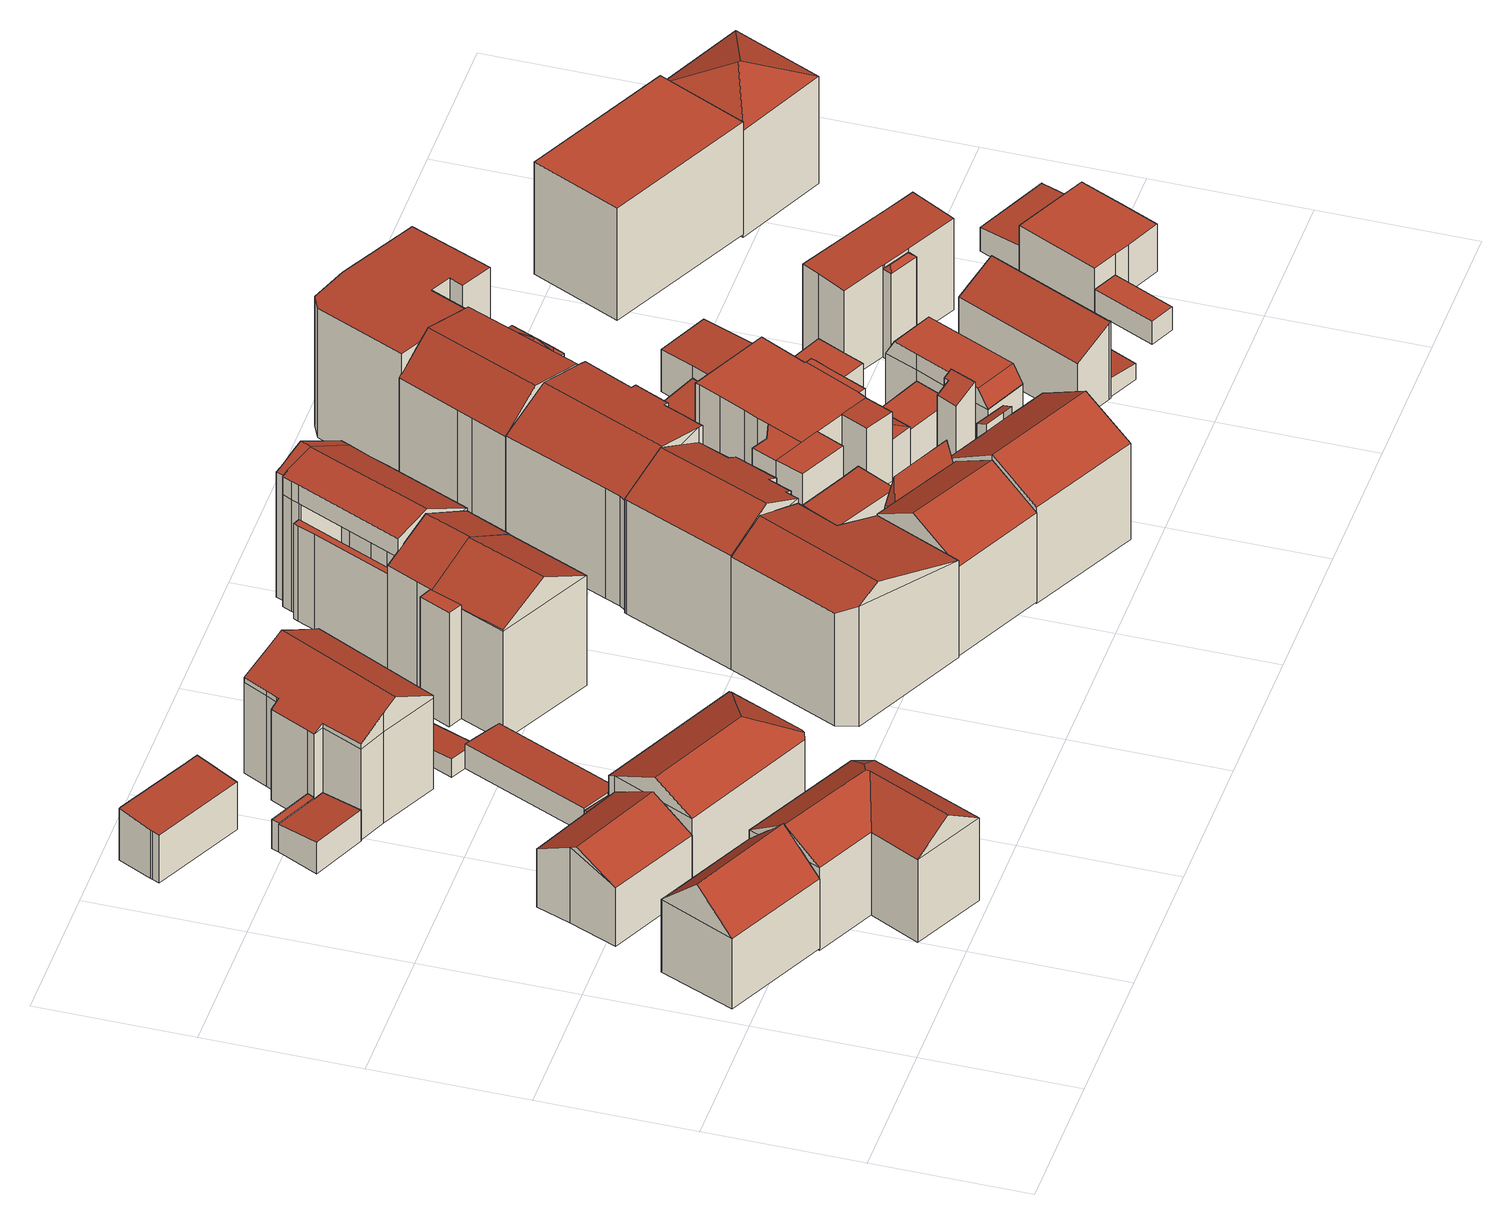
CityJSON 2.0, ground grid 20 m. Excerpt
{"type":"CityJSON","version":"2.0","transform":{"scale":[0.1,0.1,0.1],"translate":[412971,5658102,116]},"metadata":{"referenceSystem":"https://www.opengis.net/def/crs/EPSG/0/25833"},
"CityObjects":{
"building1":{"type":"Building","attributes":{"Dachtyp_tdc":"tdcGableRoof","Gemeindeschluessel":14612000,"Dachneigung":44.32,"QualitaetDacherkennung":66,"Geometrietyp2DReferenz":"3000","measuredHeight":15.59,"function":"31001_9998","roofType":"3100"},"geometry":[{"type":"Solid","lod":"2","boundaries":[[[[0,1,2,3]],[[1,4,5,2]],[[4,6,7,5]],[[6,0,3,7]],[[4,1,8]],[[0,6,9]],[[1,0,9,8]],[[6,4,8,9]],[[3,2,5,7]]]],"semantics":{"surfaces":[{"type":"WallSurface"},{"type":"RoofSurface"},{"type":"GroundSurface"}],"values":[[0,0,0,0,0,0,1,1,2]]}}]},
"building2":{"type":"Building","attributes":{"Dachtyp_tdc":"tdcFreeFormRoof","Gemeindeschluessel":14612000,"Dachneigung":34.17,"QualitaetDacherkennung":74,"Geometrietyp2DReferenz":"3000","measuredHeight":15.73,"function":"31001_9998","roofType":"5000"},"geometry":[{"type":"Solid","lod":"2","boundaries":[[[[10,11,12,13]],[[11,14,15,12]],[[14,16,17,15]],[[16,18,19,17]],[[18,20,21,19]],[[20,22,23,21]],[[22,10,13,23]],[[24,25,26,27,22,20]],[[24,20,18]],[[28,25,24,18,16]],[[28,16,14]],[[26,25,28,14,11]],[[27,26,11,10]],[[27,10,22]],[[13,12,15,17,19,21,23]]]],"semantics":{"surfaces":[{"type":"WallSurface"},{"type":"RoofSurface"},{"type":"GroundSurface"}],"values":[[0,0,0,0,0,0,0,1,1,1,0,1,1,0,2]]}}]},
"building3":{"type":"Building","attributes":{"Dachtyp_tdc":"tdcFreeFormRoof","Gemeindeschluessel":14612000,"Dachneigung":28.59,"QualitaetDacherkennung":50,"Geometrietyp2DReferenz":"3000","measuredHeight":11.81,"function":"31001_9998","roofType":"5000"},"geometry":[{"type":"Solid","lod":"2","boundaries":[[[[29,30,31,32]],[[30,33,34,31]],[[33,35,36,34]],[[35,37,38,36]],[[37,29,32,38]],[[37,39,40,29]],[[39,35,33,30,40]],[[30,29,40]],[[37,35,39]],[[32,31,34,36,38]]]],"semantics":{"surfaces":[{"type":"WallSurface"},{"type":"RoofSurface"},{"type":"GroundSurface"}],"values":[[0,0,0,0,0,1,1,0,0,2]]}}]},
"building4":{"type":"Building","attributes":{"Gemeindeschluessel":14612000,"Geometrietyp2DReferenz":"3000","function":"31001_9998","roofType":"9999"},"children":["building4-1","building4-2"]},
"building4-1":{"type":"BuildingPart","attributes":{"Dachtyp_tdc":"tdcPolyFlatRoof","Dachneigung":4.42,"QualitaetDacherkennung":51,"Geometrietyp2DReferenz":"3000","measuredHeight":4.57,"roofType":"2100"},"parents":["building4"],"geometry":[{"type":"MultiSurface","lod":"2","boundaries":[[[41,42,43,44]],[[45,46,47,48]],[[46,49,50,47]],[[49,41,44,50]],[[49,46,45,42,41]],[[44,43,48,47,50]]],"semantics":{"surfaces":[{"type":"WallSurface"},{"type":"RoofSurface"},{"type":"GroundSurface"}],"values":[0,0,0,0,1,2]}}]},
"building4-2":{"type":"BuildingPart","attributes":{"Dachtyp_tdc":"tdcPolyFlatRoof","Dachneigung":0,"QualitaetDacherkennung":10,"Geometrietyp2DReferenz":"3000","measuredHeight":4.28,"roofType":"1000"},"parents":["building4"],"geometry":[{"type":"MultiSurface","lod":"2","boundaries":[[[51,52,53,43,42]],[[52,54,55,53]],[[54,56,45,48,55]],[[56,54,52,51]],[[43,53,55,48]]],"semantics":{"surfaces":[{"type":"WallSurface"},{"type":"RoofSurface"},{"type":"GroundSurface"}],"values":[0,0,0,1,2]}}]},
"building5":{"type":"Building","attributes":{"Dachtyp_tdc":"tdcPolyFlatRoof","Gemeindeschluessel":14612000,"Dachneigung":5.99,"QualitaetDacherkennung":80,"Geometrietyp2DReferenz":"3000","measuredHeight":7.63,"function":"31001_9998","roofType":"2100"},"geometry":[{"type":"Solid","lod":"2","boundaries":[[[[57,58,59,60]],[[58,61,62,59]],[[61,63,64,62]],[[63,65,66,64]],[[65,67,68,66]],[[67,69,70,68]],[[69,71,72,70]],[[71,73,74,72]],[[73,57,60,74]],[[73,71,69,67,65,63,61,58,57]],[[60,59,62,64,66,68,70,72,74]]]],"semantics":{"surfaces":[{"type":"WallSurface"},{"type":"RoofSurface"},{"type":"GroundSurface"}],"values":[[0,0,0,0,0,0,0,0,0,1,2]]}}]},
"building6":{"type":"Building","attributes":{"Dachtyp_tdc":"tdcPolyFlatRoof","Gemeindeschluessel":14612000,"Dachneigung":6.53,"QualitaetDacherkennung":57,"Geometrietyp2DReferenz":"3000","measuredHeight":3.32,"function":"31001_9998","roofType":"2100"},"geometry":[{"type":"Solid","lod":"2","boundaries":[[[[75,76,77,78]],[[76,79,80,77]],[[79,81,82,80]],[[81,75,78,82]],[[81,79,76,75]],[[78,77,80,82]]]],"semantics":{"surfaces":[{"type":"WallSurface"},{"type":"RoofSurface"},{"type":"GroundSurface"}],"values":[[0,0,0,0,1,2]]}}]},
"building7":{"type":"Building","attributes":{"Dachtyp_tdc":"tdcFreeFormRoof","Gemeindeschluessel":14612000,"Dachneigung":26.44,"QualitaetDacherkennung":74,"Geometrietyp2DReferenz":"3000","measuredHeight":14.07,"function":"31001_9998","roofType":"5000"},"geometry":[{"type":"Solid","lod":"2","boundaries":[[[[83,84,38,85]],[[84,86,36,38]],[[86,87,88,36]],[[87,89,90,88]],[[89,91,92,90]],[[91,83,85,92]],[[93,91,94,95]],[[95,94,89,87,86,96]],[[83,93,95,96,84]],[[86,84,96]],[[83,91,93]],[[91,89,94]],[[85,38,36,88,90,92]]]],"semantics":{"surfaces":[{"type":"WallSurface"},{"type":"RoofSurface"},{"type":"GroundSurface"}],"values":[[0,0,0,0,0,0,1,1,1,0,0,0,2]]}}]},
"building8":{"type":"Building","attributes":{"Dachtyp_tdc":"tdcPolyFlatRoof","Gemeindeschluessel":14612000,"Dachneigung":4.62,"QualitaetDacherkennung":70,"Geometrietyp2DReferenz":"3000","measuredHeight":3.64,"function":"31001_9998","roofType":"2100"},"geometry":[{"type":"Solid","lod":"2","boundaries":[[[[97,98,77,99]],[[98,100,78,77]],[[100,101,102,78]],[[101,103,104,102]],[[103,105,106,104]],[[105,107,108,106]],[[107,97,99,108]],[[107,105,103,101,100,98,97]],[[99,77,78,102,104,106,108]]]],"semantics":{"surfaces":[{"type":"WallSurface"},{"type":"RoofSurface"},{"type":"GroundSurface"}],"values":[[0,0,0,0,0,0,0,1,2]]}}]},
"building9":{"type":"Building","attributes":{"Dachtyp_tdc":"tdcFreeFormRoof","Gemeindeschluessel":14612000,"Dachneigung":26.44,"QualitaetDacherkennung":62,"Geometrietyp2DReferenz":"3000","measuredHeight":17.23,"function":"31001_9998","roofType":"5000"},"geometry":[{"type":"Solid","lod":"2","boundaries":[[[[109,110,111,112]],[[110,113,114,111]],[[113,115,116,114]],[[115,117,118,116]],[[117,119,120,118]],[[119,121,122,120]],[[121,123,124,122]],[[123,125,126,124]],[[125,127,128,126]],[[127,129,130,128]],[[129,131,132,130]],[[131,133,134,132]],[[133,135,136,134]],[[135,137,138,136]],[[137,109,112,138]],[[139,140,141,142,143]],[[144,145,146,147,115,113,110,148,149,150,142,141,151,152]],[[123,144,152,125]],[[125,152,151,127]],[[127,151,141,140,129]],[[133,143,142,150,135]],[[135,150,149,137]],[[137,149,148,109]],[[109,148,110]],[[115,147,117]],[[117,147,146,119]],[[119,146,145,121]],[[121,145,144,123]],[[131,139,143,133]],[[129,140,139,131]],[[112,111,114,116,118,120,122,124,126,128,130,132,134,136,138]]]],"semantics":{"surfaces":[{"type":"WallSurface"},{"type":"RoofSurface"},{"type":"GroundSurface"}],"values":[[0,0,0,0,0,0,0,0,0,0,0,0,0,0,0,1,1,0,0,0,0,0,0,0,0,0,0,0,0,0,2]]}}]},
"building10":{"type":"Building","attributes":{"Dachtyp_tdc":"tdcPolyFlatRoof","Gemeindeschluessel":14612000,"Dachneigung":3.71,"QualitaetDacherkennung":73,"Geometrietyp2DReferenz":"3000","measuredHeight":2.75,"function":"31001_9998","roofType":"2100"},"geometry":[{"type":"Solid","lod":"2","boundaries":[[[[153,154,155,102]],[[154,156,157,155]],[[156,158,159,157]],[[158,160,161,159]],[[160,162,104,161]],[[160,158,156,154,153,162]],[[104,102,155,157,159,161]],[[162,153,102,104]]]],"semantics":{"surfaces":[{"type":"WallSurface"},{"type":"RoofSurface"},{"type":"GroundSurface"}],"values":[[0,0,0,0,0,1,2,0]]}}]},
"building11":{"type":"Building","attributes":{"Gemeindeschluessel":14612000,"Geometrietyp2DReferenz":"3000","function":"31001_9998","roofType":"9999"},"children":["building11-1","building11-2","building11-3"]},
"building11-1":{"type":"BuildingPart","attributes":{"Dachtyp_tdc":"tdcPolyFlatRoof","Dachneigung":0,"QualitaetDacherkennung":48,"Geometrietyp2DReferenz":"3000","measuredHeight":16.85,"roofType":"1000"},"parents":["building11"],"geometry":[{"type":"MultiSurface","lod":"2","boundaries":[[[163,164,165,166]],[[164,167,168,169,170,165]],[[171,163,166,172,173,174]],[[171,167,164,163]],[[166,165,170,172]]],"semantics":{"surfaces":[{"type":"WallSurface"},{"type":"RoofSurface"},{"type":"GroundSurface"}],"values":[0,0,0,1,2]}}]},
"building11-2":{"type":"BuildingPart","attributes":{"Dachtyp_tdc":"tdcGableRoof","Dachneigung":29.53,"QualitaetDacherkennung":76,"Geometrietyp2DReferenz":"3000","measuredHeight":20.3,"roofType":"3100"},"parents":["building11"],"geometry":[{"type":"MultiSurface","lod":"2","boundaries":[[[175,176,177,178,179]],[[180,181,182,183,184]],[[181,185,186,182]],[[185,187,188,186]],[[187,189,190,188]],[[189,191,192,190]],[[191,193,194,192]],[[193,175,179,194]],[[189,187,185,181,180,195,196]],[[196,176,175,193,191,189]],[[179,178,197,183,182,186,188,190,192,194]]],"semantics":{"surfaces":[{"type":"WallSurface"},{"type":"RoofSurface"},{"type":"GroundSurface"}],"values":[0,0,0,0,0,0,0,0,1,1,2]}}]},
"building11-3":{"type":"BuildingPart","attributes":{"Dachtyp_tdc":"tdcGableRoof","Dachneigung":29.63,"QualitaetDacherkennung":83,"Geometrietyp2DReferenz":"3000","measuredHeight":20.29,"roofType":"3100"},"parents":["building11"],"geometry":[{"type":"MultiSurface","lod":"2","boundaries":[[[169,184,183,170]],[[177,198,199,178]],[[198,200,201,199]],[[200,173,172,201]],[[174,202,203,204,180,168]],[[198,177,196,195,204,203]],[[198,203,202,200]],[[169,168,180,184]],[[200,202,174,173]],[[172,170,183,197,178,199,201]]],"semantics":{"surfaces":[{"type":"WallSurface"},{"type":"RoofSurface"},{"type":"GroundSurface"}],"values":[0,0,0,0,1,1,0,0,0,2]}}]},
"building12":{"type":"Building","attributes":{"Dachtyp_tdc":"tdcFreeFormRoof","Gemeindeschluessel":14612000,"Dachneigung":20.98,"QualitaetDacherkennung":26,"Geometrietyp2DReferenz":"3000","measuredHeight":19.54,"function":"31001_9998","roofType":"5000"},"geometry":[{"type":"Solid","lod":"2","boundaries":[[[[205,206,207,208]],[[206,209,210,207]],[[209,211,212,210]],[[211,213,214,212]],[[213,215,216,214]],[[215,217,218,216]],[[217,205,208,218]],[[211,209,206,205,219,220]],[[220,219,217,215,213]],[[205,217,219]],[[213,211,220]],[[208,207,210,212,214,216,218]]]],"semantics":{"surfaces":[{"type":"WallSurface"},{"type":"RoofSurface"},{"type":"GroundSurface"}],"values":[[0,0,0,0,0,0,0,1,1,0,0,2]]}}]},
"building13":{"type":"Building","attributes":{"Gemeindeschluessel":14612000,"Geometrietyp2DReferenz":"3000","function":"31001_9998","roofType":"9999"},"children":["building13-1","building13-2","building13-3"]},
"building13-1":{"type":"BuildingPart","attributes":{"Dachtyp_tdc":"tdcPolyFlatRoof","Dachneigung":0,"QualitaetDacherkennung":33,"Geometrietyp2DReferenz":"3000","measuredHeight":14.08,"roofType":"1000"},"parents":["building13"],"geometry":[{"type":"MultiSurface","lod":"2","boundaries":[[[221,222,223,224]],[[222,225,226,223]],[[227,228,229,230]],[[228,231,232,229]],[[231,221,224,232]],[[231,228,227,225,222,221]],[[224,223,226,230,229,232]]],"semantics":{"surfaces":[{"type":"WallSurface"},{"type":"RoofSurface"},{"type":"GroundSurface"}],"values":[0,0,0,0,0,1,2]}}]},
"building13-2":{"type":"BuildingPart","attributes":{"Dachtyp_tdc":"tdcGableRoof","Dachneigung":30.78,"QualitaetDacherkennung":75,"Geometrietyp2DReferenz":"3000","measuredHeight":20.64,"roofType":"3100"},"parents":["building13"],"geometry":[{"type":"MultiSurface","lod":"2","boundaries":[[[233,234,235,226,225]],[[234,236,237,235]],[[236,238,239,237]],[[240,241,242,243]],[[241,244,245,242]],[[244,246,247,245]],[[246,248,227,230,247]],[[246,244,241,240,249,250,251]],[[252,251,250,253,254,255,256]],[[248,252,256,233]],[[233,256,255,234]],[[234,255,254,236]],[[236,254,253,257,238]],[[246,251,252,248]],[[230,226,235,237,239,258,243,242,245,247]]],"semantics":{"surfaces":[{"type":"WallSurface"},{"type":"RoofSurface"},{"type":"GroundSurface"}],"values":[0,0,0,0,0,0,0,1,1,0,0,0,0,0,2]}}]},
"building13-3":{"type":"BuildingPart","attributes":{"Dachtyp_tdc":"tdcGableRoof","Dachneigung":30.91,"QualitaetDacherkennung":54,"Geometrietyp2DReferenz":"3000","measuredHeight":20.6,"roofType":"3100"},"parents":["building13"],"geometry":[{"type":"MultiSurface","lod":"2","boundaries":[[[257,259,260,239,238]],[[259,261,262,260]],[[261,263,264,262]],[[263,265,266,264]],[[265,267,268,266]],[[267,240,243,268]],[[265,263,261,259,257,249]],[[249,240,267,265]],[[258,239,260,262,264,266,268,243]]],"semantics":{"surfaces":[{"type":"WallSurface"},{"type":"RoofSurface"},{"type":"GroundSurface"}],"values":[0,0,0,0,0,0,1,1,2]}}]},
"building14":{"type":"Building","attributes":{"Dachtyp_tdc":"tdcFreeFormRoof","Gemeindeschluessel":14612000,"Dachneigung":26.7,"QualitaetDacherkennung":56,"Geometrietyp2DReferenz":"3000","measuredHeight":20.45,"function":"31001_9998","roofType":"5000"},"geometry":[{"type":"Solid","lod":"2","boundaries":[[[[269,270,271,272]],[[270,273,274,271]],[[273,275,276,274]],[[275,277,278,276]],[[277,279,280,278]],[[279,281,282,280]],[[281,283,208,282]],[[283,284,218,208]],[[284,285,286,218]],[[285,287,288,286]],[[287,269,272,288]],[[289,287,285,284,290]],[[270,269,289,290,283,281,279,277,275,273]],[[269,287,289]],[[284,283,290]],[[272,271,274,276,278,280,282,208,218,286,288]]]],"semantics":{"surfaces":[{"type":"WallSurface"},{"type":"RoofSurface"},{"type":"GroundSurface"}],"values":[[0,0,0,0,0,0,0,0,0,0,0,1,1,0,0,2]]}}]},
"building15":{"type":"Building","attributes":{"Gemeindeschluessel":14612000,"Geometrietyp2DReferenz":"3000","function":"31001_9998","roofType":"9999"},"children":["building15-1","building15-2"]},
"building15-1":{"type":"BuildingPart","attributes":{"Dachtyp_tdc":"tdcFreeFormRoof","Dachneigung":80.5,"QualitaetDacherkennung":33,"Geometrietyp2DReferenz":"3000","measuredHeight":17.46,"roofType":"5000"},"parents":["building15"],"geometry":[{"type":"MultiSurface","lod":"2","boundaries":[[[291,292,293,294]],[[292,295,296,293]],[[295,297,298,296]],[[297,299,300,298]],[[301,302,303,304]],[[302,305,306,303]],[[305,307,308,306]],[[307,291,294,308]],[[302,301,309]],[[301,299,297,310,309]],[[297,295,292,310]],[[292,291,307,305,302,309,310]],[[294,293,296,298,300,304,303,306,308]]],"semantics":{"surfaces":[{"type":"WallSurface"},{"type":"RoofSurface"},{"type":"GroundSurface"}],"values":[0,0,0,0,0,0,0,0,1,1,1,1,2]}}]},
"building15-2":{"type":"BuildingPart","attributes":{"Dachtyp_tdc":"tdcGableRoof","Dachneigung":31.39,"QualitaetDacherkennung":61,"Geometrietyp2DReferenz":"3000","measuredHeight":17.37,"roofType":"3100"},"parents":["building15"],"geometry":[{"type":"MultiSurface","lod":"2","boundaries":[[[311,312,313,314]],[[312,315,301,304,313]],[[316,317,318,300,299]],[[317,311,314,318]],[[317,319,320,311]],[[321,322,320,319,323]],[[316,323,319,317]],[[315,321,323,316]],[[312,322,321,315]],[[311,320,322,312]],[[314,313,304,300,318]]],"semantics":{"surfaces":[{"type":"WallSurface"},{"type":"RoofSurface"},{"type":"GroundSurface"}],"values":[0,0,0,0,1,1,0,0,0,0,2]}}]},
"building16":{"type":"Building","attributes":{"Dachtyp_tdc":"tdcFreeFormRoof","Gemeindeschluessel":14612000,"Dachneigung":30.41,"QualitaetDacherkennung":55,"Geometrietyp2DReferenz":"3000","measuredHeight":20.02,"function":"31001_9998","roofType":"5000"},"geometry":[{"type":"Solid","lod":"2","boundaries":[[[[324,325,326,327]],[[325,328,329,326]],[[328,330,331,329]],[[330,332,333,331]],[[332,334,335,333]],[[334,336,337,335]],[[336,338,339,337]],[[338,340,341,339]],[[340,342,343,341]],[[342,344,345,343]],[[344,346,347,345]],[[346,348,349,347]],[[348,350,351,349]],[[350,352,353,351]],[[352,324,327,353]],[[340,338,336,334,354,355,324,352,350,348,346,344,342]],[[355,354,332,330,328,325]],[[334,332,354]],[[325,324,355]],[[327,326,329,331,333,335,337,339,341,343,345,347,349,351,353]]]],"semantics":{"surfaces":[{"type":"WallSurface"},{"type":"RoofSurface"},{"type":"GroundSurface"}],"values":[[0,0,0,0,0,0,0,0,0,0,0,0,0,0,0,1,1,0,0,2]]}}]},
"building17":{"type":"Building","attributes":{"Gemeindeschluessel":14612000,"Geometrietyp2DReferenz":"3000","function":"31001_9998","roofType":"9999"},"children":["building17-1","building17-2"]},
"building17-1":{"type":"BuildingPart","attributes":{"Dachtyp_tdc":"tdcGableRoof","Dachneigung":31.23,"QualitaetDacherkennung":71,"Geometrietyp2DReferenz":"3000","measuredHeight":18.33,"roofType":"3100"},"parents":["building17"],"geometry":[{"type":"MultiSurface","lod":"2","boundaries":[[[356,357,358,359]],[[357,360,361,358]],[[360,362,363,361]],[[362,364,365,363]],[[364,366,367,365]],[[366,368,369,367]],[[368,370,371,369]],[[366,364,362,360]],[[360,357,356,370,368,366]],[[359,358,361,363,365,367,369,371]]],"semantics":{"surfaces":[{"type":"WallSurface"},{"type":"RoofSurface"},{"type":"GroundSurface"}],"values":[0,0,0,0,0,0,0,1,1,2]}}]},
"building17-2":{"type":"BuildingPart","attributes":{"Dachtyp_tdc":"tdcPolyFlatRoof","Dachneigung":22.94,"QualitaetDacherkennung":43,"Geometrietyp2DReferenz":"3000","measuredHeight":15.49,"roofType":"2100"},"parents":["building17"],"geometry":[{"type":"MultiSurface","lod":"2","boundaries":[[[372,373,359,374]],[[373,356,359]],[[375,376,377,371,370]],[[376,372,374,377]],[[376,375,373,372]],[[374,359,371,377]]],"semantics":{"surfaces":[{"type":"WallSurface"},{"type":"RoofSurface"},{"type":"GroundSurface"}],"values":[0,0,0,0,1,2]}}]},
"building18":{"type":"Building","attributes":{"Dachtyp_tdc":"tdcPolyFlatRoof","Gemeindeschluessel":14612000,"Dachneigung":3.51,"QualitaetDacherkennung":54,"Geometrietyp2DReferenz":"3000","measuredHeight":5.96,"function":"31001_9998","roofType":"2100"},"geometry":[{"type":"Solid","lod":"2","boundaries":[[[[378,379,380,381]],[[379,382,383,380]],[[382,384,385,383]],[[384,386,387,385]],[[386,388,389,387]],[[388,378,381,389]],[[388,386,384,382,379,378]],[[381,380,383,385,387,389]]]],"semantics":{"surfaces":[{"type":"WallSurface"},{"type":"RoofSurface"},{"type":"GroundSurface"}],"values":[[0,0,0,0,0,0,1,2]]}}]},
"building19":{"type":"Building","attributes":{"Dachtyp_tdc":"tdcPolyFlatRoof","Gemeindeschluessel":14612000,"Dachneigung":3.45,"QualitaetDacherkennung":35,"Geometrietyp2DReferenz":"3000","measuredHeight":4.38,"function":"31001_9998","roofType":"2100"},"geometry":[{"type":"Solid","lod":"2","boundaries":[[[[390,391,392,393]],[[391,394,395,392]],[[394,396,397,395]],[[396,398,399,397]],[[398,390,393,399]],[[398,396,394,391,390]],[[393,392,395,397,399]]]],"semantics":{"surfaces":[{"type":"WallSurface"},{"type":"RoofSurface"},{"type":"GroundSurface"}],"values":[[0,0,0,0,0,1,2]]}}]},
"building20":{"type":"Building","attributes":{"Gemeindeschluessel":14612000,"Geometrietyp2DReferenz":"3000","function":"31001_9998","roofType":"9999"},"children":["building20-1","building20-2","building20-3"]},
"building20-1":{"type":"BuildingPart","attributes":{"Dachtyp_tdc":"tdcGableRoof","Dachneigung":13.38,"QualitaetDacherkennung":17,"Geometrietyp2DReferenz":"3000","measuredHeight":18.79,"roofType":"3100"},"parents":["building20"],"geometry":[{"type":"MultiSurface","lod":"2","boundaries":[[[400,401,402,403,404]],[[405,406,407,408,409,410]],[[411,400,404,412,413]],[[414,415,416,417,418]],[[406,405,417,416]],[[401,418,417,405]],[[400,414,418,401]],[[411,415,414,400]],[[404,403,419,409,408,412]]],"semantics":{"surfaces":[{"type":"WallSurface"},{"type":"RoofSurface"},{"type":"GroundSurface"}],"values":[0,0,0,1,1,0,0,0,2]}}]},
"building20-2":{"type":"BuildingPart","attributes":{"Dachtyp_tdc":"tdcGableRoof","Dachneigung":10.41,"QualitaetDacherkennung":58,"Geometrietyp2DReferenz":"3000","measuredHeight":20.36,"roofType":"3100"},"parents":["building20"],"geometry":[{"type":"MultiSurface","lod":"2","boundaries":[[[407,420,333,408]],[[420,421,422,333]],[[421,423,424,422]],[[423,425,426,424]],[[425,427,428,426]],[[427,429,430,428]],[[429,413,412,430]],[[431,432,433,434,435]],[[433,436,425,423,421,420,434]],[[425,436,427]],[[427,436,433,432,429]],[[407,406,435,434,420]],[[429,432,431,415,411,413]],[[412,408,333,422,424,426,428,430]]],"semantics":{"surfaces":[{"type":"WallSurface"},{"type":"RoofSurface"},{"type":"GroundSurface"}],"values":[0,0,0,0,0,0,0,1,1,0,0,0,0,2]}}]},
"building20-3":{"type":"BuildingPart","attributes":{"Dachtyp_tdc":"tdcFreeFormRoof","Dachneigung":50.88,"QualitaetDacherkennung":27,"Geometrietyp2DReferenz":"3000","measuredHeight":17.72,"roofType":"5000"},"parents":["building20"],"geometry":[{"type":"MultiSurface","lod":"2","boundaries":[[[437,438,439,440]],[[438,441,442,439]],[[441,443,444,442]],[[443,445,446,444]],[[445,447,335,446]],[[447,410,409,335]],[[402,448,449,403]],[[448,437,440,449]],[[445,443,450]],[[451,410,447,445]],[[443,441,438,437,452,450]],[[437,448,452]],[[448,402,451,445,450,452]],[[440,439,442,444,446,335,409,419,403,449]]],"semantics":{"surfaces":[{"type":"WallSurface"},{"type":"RoofSurface"},{"type":"GroundSurface"}],"values":[0,0,0,0,0,0,0,0,1,1,1,1,1,2]}}]},
"building21":{"type":"Building","attributes":{"Dachtyp_tdc":"tdcPolyFlatRoof","Gemeindeschluessel":14612000,"Dachneigung":0,"QualitaetDacherkennung":31,"Geometrietyp2DReferenz":"3000","measuredHeight":4.42,"function":"31001_9998","roofType":"1000"},"geometry":[{"type":"Solid","lod":"2","boundaries":[[[[453,454,339,455]],[[454,456,337,339]],[[456,457,458,337]],[[457,459,460,458]],[[459,461,462,460]],[[461,453,455,462]],[[461,459,457,456,454,453]],[[455,339,337,458,460,462]]]],"semantics":{"surfaces":[{"type":"WallSurface"},{"type":"RoofSurface"},{"type":"GroundSurface"}],"values":[[0,0,0,0,0,0,1,2]]}}]},
"building22":{"type":"Building","attributes":{"Gemeindeschluessel":14612000,"Geometrietyp2DReferenz":"3000","function":"31001_9998","roofType":"9999"},"children":["building22-1","building22-2","building22-3","building22-4","building22-5"]},
"building22-1":{"type":"BuildingPart","attributes":{"Dachtyp_tdc":"tdcPolyFlatRoof","Dachneigung":0,"QualitaetDacherkennung":51,"Geometrietyp2DReferenz":"3000","measuredHeight":10.37,"roofType":"1000"},"parents":["building22"],"geometry":[{"type":"MultiSurface","lod":"2","boundaries":[[[463,464,465,466,467]],[[464,468,469,465]],[[468,470,471,472,469]],[[470,468,464,463]],[[466,465,469,472,473]]],"semantics":{"surfaces":[{"type":"WallSurface"},{"type":"RoofSurface"},{"type":"GroundSurface"}],"values":[0,0,0,1,2]}}]},
"building22-2":{"type":"BuildingPart","attributes":{"Dachtyp_tdc":"tdcPolyFlatRoof","Dachneigung":0,"QualitaetDacherkennung":77,"Geometrietyp2DReferenz":"3000","measuredHeight":10.27,"roofType":"1000"},"parents":["building22"],"geometry":[{"type":"MultiSurface","lod":"2","boundaries":[[[474,475,476,477]],[[475,478,479,476]],[[471,474,477,472]],[[471,480,478,475,474]],[[477,476,479,473,472]]],"semantics":{"surfaces":[{"type":"WallSurface"},{"type":"RoofSurface"},{"type":"GroundSurface"}],"values":[0,0,0,1,2]}}]},
"building22-3":{"type":"BuildingPart","attributes":{"Dachtyp_tdc":"tdcPolyFlatRoof","Dachneigung":0,"QualitaetDacherkennung":45,"Geometrietyp2DReferenz":"3000","measuredHeight":10.25,"roofType":"1000"},"parents":["building22"],"geometry":[{"type":"MultiSurface","lod":"2","boundaries":[[[481,482,483,484]],[[482,485,486,483]],[[485,487,488,486]],[[487,489,490,488]],[[491,481,484,492]],[[491,489,487,485,482,481]],[[484,483,486,488,490,492]]],"semantics":{"surfaces":[{"type":"WallSurface"},{"type":"RoofSurface"},{"type":"GroundSurface"}],"values":[0,0,0,0,0,1,2]}}]},
"building22-4":{"type":"BuildingPart","attributes":{"Dachtyp_tdc":"tdcPolyFlatRoof","Dachneigung":0,"QualitaetDacherkennung":77,"Geometrietyp2DReferenz":"3000","measuredHeight":10.32,"roofType":"1000"},"parents":["building22"],"geometry":[{"type":"MultiSurface","lod":"2","boundaries":[[[493,490,489]],[[493,494,495,496,490]],[[497,467,466,498]],[[499,500,479,478]],[[499,501,502,500]],[[501,503,504,502]],[[503,505,506,504]],[[505,507,508,506]],[[507,509,510,508]],[[509,511,512,510]],[[511,513,514,512]],[[513,515,491,492,514]],[[515,513,511,509,507,505,503,501,499,478,480,467,497,516,494,493]],[[490,496,498,466,473,479,500,502,504,506,508,510,512,514,492]]],"semantics":{"surfaces":[{"type":"WallSurface"},{"type":"RoofSurface"},{"type":"GroundSurface"}],"values":[0,0,0,0,0,0,0,0,0,0,0,0,1,2]}}]},
"building22-5":{"type":"BuildingPart","attributes":{"Dachtyp_tdc":"tdcPolyFlatRoof","Dachneigung":3.74,"QualitaetDacherkennung":56,"Geometrietyp2DReferenz":"3000","measuredHeight":10.47,"roofType":"2100"},"parents":["building22"],"geometry":[{"type":"MultiSurface","lod":"2","boundaries":[[[495,517,518,496]],[[517,519,520,518]],[[519,521,497,498,520]],[[521,519,517,495,516]],[[496,518,520,498]]],"semantics":{"surfaces":[{"type":"WallSurface"},{"type":"RoofSurface"},{"type":"GroundSurface"}],"values":[0,0,0,1,2]}}]},
"building23":{"type":"Building","attributes":{"Dachtyp_tdc":"tdcFreeFormRoof","Gemeindeschluessel":14612000,"Dachneigung":17.47,"QualitaetDacherkennung":21,"Geometrietyp2DReferenz":"3000","measuredHeight":6.34,"function":"31001_9998","roofType":"5000"},"geometry":[{"type":"Solid","lod":"2","boundaries":[[[[522,523,524,525]],[[523,526,527,524]],[[526,528,529,527]],[[528,530,531,529]],[[530,522,525,531]],[[532,533,530,528]],[[526,532,528]],[[532,526,523]],[[533,532,523,522]],[[533,522,530]],[[525,524,527,529,531]]]],"semantics":{"surfaces":[{"type":"WallSurface"},{"type":"RoofSurface"},{"type":"GroundSurface"}],"values":[[0,0,0,0,0,1,1,1,1,1,2]]}}]},
"building24":{"type":"Building","attributes":{"Dachtyp_tdc":"tdcPolyFlatRoof","Gemeindeschluessel":14612000,"Dachneigung":25.58,"QualitaetDacherkennung":23,"Geometrietyp2DReferenz":"3000","measuredHeight":10.28,"function":"31001_9998","roofType":"2100"},"geometry":[{"type":"Solid","lod":"2","boundaries":[[[[534,535,536,537]],[[535,538,539,536]],[[538,540,541,539]],[[540,542,543,541]],[[542,544,545,543]],[[544,534,537,545]],[[544,542,540,538,535,534]],[[537,536,539,541,543,545]]]],"semantics":{"surfaces":[{"type":"WallSurface"},{"type":"RoofSurface"},{"type":"GroundSurface"}],"values":[[0,0,0,0,0,0,1,2]]}}]},
"building25":{"type":"Building","attributes":{"Gemeindeschluessel":14612000,"Geometrietyp2DReferenz":"3000","function":"31001_9998","roofType":"9999"},"children":["building25-1","building25-2"]},
"building25-1":{"type":"BuildingPart","attributes":{"Dachtyp_tdc":"tdcPolyFlatRoof","Dachneigung":4.5,"QualitaetDacherkennung":53,"Geometrietyp2DReferenz":"3000","measuredHeight":4.74,"roofType":"2100"},"parents":["building25"],"geometry":[{"type":"MultiSurface","lod":"2","boundaries":[[[546,547,548,549,550]],[[551,552,553,554]],[[552,546,550,553]],[[552,551,555,547,546]],[[550,549,554,553]]],"semantics":{"surfaces":[{"type":"WallSurface"},{"type":"RoofSurface"},{"type":"GroundSurface"}],"values":[0,0,0,1,2]}}]},
"building25-2":{"type":"BuildingPart","attributes":{"Dachtyp_tdc":"tdcPolyFlatRoof","Dachneigung":3.46,"QualitaetDacherkennung":77,"Geometrietyp2DReferenz":"3000","measuredHeight":4.49,"roofType":"2100"},"parents":["building25"],"geometry":[{"type":"MultiSurface","lod":"2","boundaries":[[[548,556,557,549]],[[556,558,559,557]],[[558,560,462,559]],[[560,459,460,462]],[[459,561,562,460]],[[561,563,551,554,562]],[[563,561,459,560,558,556,548,555]],[[549,557,559,462,460,562,554]]],"semantics":{"surfaces":[{"type":"WallSurface"},{"type":"RoofSurface"},{"type":"GroundSurface"}],"values":[0,0,0,0,0,0,1,2]}}]},
"building26":{"type":"Building","attributes":{"Dachtyp_tdc":"tdcPolyFlatRoof","Gemeindeschluessel":14612000,"Dachneigung":0,"QualitaetDacherkennung":63,"Geometrietyp2DReferenz":"3000","measuredHeight":5.43,"function":"31001_9998","roofType":"1000"},"geometry":[{"type":"Solid","lod":"2","boundaries":[[[[564,565,566,567]],[[565,568,569,566]],[[568,570,571,569]],[[570,572,573,571]],[[572,564,567,573]],[[572,570,568,565,564]],[[567,566,569,571,573]]]],"semantics":{"surfaces":[{"type":"WallSurface"},{"type":"RoofSurface"},{"type":"GroundSurface"}],"values":[[0,0,0,0,0,1,2]]}}]},
"building27":{"type":"Building","attributes":{"Dachtyp_tdc":"tdcFreeFormRoof","Gemeindeschluessel":14612000,"Dachneigung":0.063,"QualitaetDacherkennung":58,"Geometrietyp2DReferenz":"3000","measuredHeight":9.93,"function":"31001_9998","roofType":"5000"},"geometry":[{"type":"Solid","lod":"2","boundaries":[[[[574,575,576,577]],[[575,578,579,576]],[[578,580,581,579]],[[580,582,583,581]],[[582,584,585,583]],[[584,586,587,585]],[[586,574,577,587]],[[588,589,590,591]],[[580,578,592,593]],[[593,592,594,595,596,589,588]],[[584,590,589,596,586]],[[586,596,595,574]],[[574,595,594,575]],[[575,594,592,578]],[[582,591,590,584]],[[580,593,588,591,582]],[[577,576,579,581,583,585,587]]]],"semantics":{"surfaces":[{"type":"WallSurface"},{"type":"RoofSurface"},{"type":"GroundSurface"}],"values":[[0,0,0,0,0,0,0,1,1,1,0,0,0,0,0,0,2]]}}]},
"building28":{"type":"Building","attributes":{"Dachtyp_tdc":"tdcPolyFlatRoof","Gemeindeschluessel":14612000,"Dachneigung":3.81,"QualitaetDacherkennung":51,"Geometrietyp2DReferenz":"3000","measuredHeight":19.17,"function":"31001_9998","roofType":"2100"},"geometry":[{"type":"Solid","lod":"2","boundaries":[[[[597,598,599,600]],[[598,601,602,599]],[[601,603,604,602]],[[603,605,606,604]],[[605,607,608,606]],[[607,609,610,608]],[[609,611,612,610]],[[611,613,614,612]],[[613,615,616,614]],[[615,597,600,616]],[[615,613,611,609,607,605,603,601,598,597]],[[600,599,602,604,606,608,610,612,614,616]]]],"semantics":{"surfaces":[{"type":"WallSurface"},{"type":"RoofSurface"},{"type":"GroundSurface"}],"values":[[0,0,0,0,0,0,0,0,0,0,1,2]]}}]},
"building29":{"type":"Building","attributes":{"Dachtyp_tdc":"tdcPolyFlatRoof","Gemeindeschluessel":14612000,"Dachneigung":0,"QualitaetDacherkennung":62,"Geometrietyp2DReferenz":"3000","measuredHeight":3.72,"function":"31001_9998","roofType":"1000"},"geometry":[{"type":"Solid","lod":"2","boundaries":[[[[617,618,619,620]],[[618,621,622,619]],[[621,623,624,622]],[[623,625,626,624]],[[625,627,628,626]],[[627,617,620,628]],[[627,625,623,621,618,617]],[[620,619,622,624,626,628]]]],"semantics":{"surfaces":[{"type":"WallSurface"},{"type":"RoofSurface"},{"type":"GroundSurface"}],"values":[[0,0,0,0,0,0,1,2]]}}]},
"building30":{"type":"Building","attributes":{"Dachtyp_tdc":"tdcPolyFlatRoof","Gemeindeschluessel":14612000,"Dachneigung":2.71,"QualitaetDacherkennung":64,"Geometrietyp2DReferenz":"3000","measuredHeight":6.72,"function":"31001_9998","roofType":"2100"},"geometry":[{"type":"Solid","lod":"2","boundaries":[[[[629,630,619,622]],[[630,631,632,619]],[[631,633,634,632]],[[633,635,636,634]],[[635,637,638,636]],[[637,629,622,638]],[[637,635,633,631,630,629]],[[622,619,632,634,636,638]]]],"semantics":{"surfaces":[{"type":"WallSurface"},{"type":"RoofSurface"},{"type":"GroundSurface"}],"values":[[0,0,0,0,0,0,1,2]]}}]},
"building31":{"type":"Building","attributes":{"Gemeindeschluessel":14612000,"Dachtyp_tdc":"tdcPolyFlatRoof","Dachneigung":0,"QualitaetDacherkennung":54,"Geometrietyp2DReferenz":"3000","measuredHeight":3.92,"function":"31001_9998","roofType":"1000"},"geometry":[{"type":"Solid","lod":"2","boundaries":[[[[639,640,641,642]],[[640,643,644,641]],[[643,645,646,644]],[[645,647,648,646]],[[647,639,642,648]],[[647,645,643,640,639]],[[642,641,644,646,648]]]],"semantics":{"surfaces":[{"type":"WallSurface"},{"type":"RoofSurface"},{"type":"GroundSurface"}],"values":[[0,0,0,0,0,1,2]]}}]},
"building32":{"type":"Building","attributes":{"Dachtyp_tdc":"tdcPolyFlatRoof","Gemeindeschluessel":14612000,"Dachneigung":25.85,"QualitaetDacherkennung":70,"Geometrietyp2DReferenz":"3000","measuredHeight":11.39,"function":"31001_9998","roofType":"2100"},"geometry":[{"type":"Solid","lod":"2","boundaries":[[[[649,650,651,652]],[[650,653,654,651]],[[653,655,656,654]],[[655,657,658,656]],[[657,659,660,658]],[[659,649,652,660]],[[659,657,655,653,650,649]],[[652,651,654,656,658,660]]]],"semantics":{"surfaces":[{"type":"WallSurface"},{"type":"RoofSurface"},{"type":"GroundSurface"}],"values":[[0,0,0,0,0,0,1,2]]}}]},
"building33":{"type":"Building","attributes":{"Gemeindeschluessel":14612000,"Geometrietyp2DReferenz":"3000","function":"31001_2463","roofType":"9999"},"children":["building33-1","building33-2"]},
"building33-1":{"type":"BuildingPart","attributes":{"Dachtyp_tdc":"tdcFreeFormRoof","Dachneigung":55.5,"QualitaetDacherkennung":16,"Geometrietyp2DReferenz":"3000","measuredHeight":4.46,"roofType":"5000"},"parents":["building33"],"geometry":[{"type":"MultiSurface","lod":"2","boundaries":[[[661,662,663,664]],[[662,665,666,663]],[[665,667,668,666]],[[669,667,665]],[[670,669,665,662]],[[670,662,661]],[[669,670,661,671,667]],[[664,663,666,668]]],"semantics":{"surfaces":[{"type":"WallSurface"},{"type":"RoofSurface"},{"type":"GroundSurface"}],"values":[0,0,0,0,1,0,1,2]}}]},
"building33-2":{"type":"BuildingPart","attributes":{"Dachtyp_tdc":"tdcPolyFlatRoof","Dachneigung":5.6,"QualitaetDacherkennung":72,"Geometrietyp2DReferenz":"3000","measuredHeight":2.86,"roofType":"2100"},"parents":["building33"],"geometry":[{"type":"MultiSurface","lod":"2","boundaries":[[[672,673,674,675]],[[673,676,661,664,674]],[[667,677,678,668]],[[677,672,675,678]],[[677,667,671,676,673,672]],[[675,674,664,668,678]]],"semantics":{"surfaces":[{"type":"WallSurface"},{"type":"RoofSurface"},{"type":"GroundSurface"}],"values":[0,0,0,0,1,2]}}]},
"building34":{"type":"Building","attributes":{"Gemeindeschluessel":14612000,"Geometrietyp2DReferenz":"3000","function":"31001_9998","roofType":"9999"},"children":["building34-1","building34-2"]},
"building34-1":{"type":"BuildingPart","attributes":{"Dachtyp_tdc":"tdcFreeFormRoof","Dachneigung":40.85,"QualitaetDacherkennung":11,"Geometrietyp2DReferenz":"3000","measuredHeight":13.61,"roofType":"5000"},"parents":["building34"],"geometry":[{"type":"MultiSurface","lod":"2","boundaries":[[[679,680,681,682]],[[683,684,685]],[[686,683,685,680]],[[686,680,679]],[[683,686,679,684]],[[681,687,688,682]],[[685,684,688,687]],[[684,679,682,688]]],"semantics":{"surfaces":[{"type":"WallSurface"},{"type":"RoofSurface"},{"type":"GroundSurface"}],"values":[0,1,1,1,1,2,0,0]}}]},
"building34-2":{"type":"BuildingPart","attributes":{"Dachtyp_tdc":"tdcPolyFlatRoof","Dachneigung":4.51,"QualitaetDacherkennung":63,"Geometrietyp2DReferenz":"3000","measuredHeight":14.04,"roofType":"2100"},"parents":["building34"],"geometry":[{"type":"MultiSurface","lod":"2","boundaries":[[[689,690,687,691]],[[690,685,687]],[[692,681,680]],[[692,693,694,681]],[[693,695,696,694]],[[695,697,698,696]],[[697,699,700,698]],[[699,701,702,700]],[[701,689,691,702]],[[701,699,697,695,693,692,690,689]],[[691,687,681,694,696,698,700,702]]],"semantics":{"surfaces":[{"type":"WallSurface"},{"type":"RoofSurface"},{"type":"GroundSurface"}],"values":[0,0,0,0,0,0,0,0,0,1,2]}}]},
"building35":{"type":"Building","attributes":{"Dachtyp_tdc":"tdcPolyFlatRoof","Gemeindeschluessel":14612000,"Dachneigung":0,"QualitaetDacherkennung":76,"Geometrietyp2DReferenz":"3000","measuredHeight":3.4,"function":"31001_9998","roofType":"1000"},"geometry":[{"type":"Solid","lod":"2","boundaries":[[[[703,704,705,706]],[[704,707,708,705]],[[707,709,710,708]],[[709,703,706,710]],[[709,707,704,703]],[[706,705,708,710]]]],"semantics":{"surfaces":[{"type":"WallSurface"},{"type":"RoofSurface"},{"type":"GroundSurface"}],"values":[[0,0,0,0,1,2]]}}]},
"building36":{"type":"Building","attributes":{"Dachtyp_tdc":"tdcPolyFlatRoof","Gemeindeschluessel":14612000,"Dachneigung":0,"QualitaetDacherkennung":79,"Geometrietyp2DReferenz":"3000","measuredHeight":6.91,"function":"31001_9998","roofType":"1000"},"geometry":[{"type":"Solid","lod":"2","boundaries":[[[[711,712,713,714]],[[712,715,716,713]],[[715,717,718,716]],[[717,719,720,718]],[[719,721,722,720]],[[721,723,724,722]],[[723,711,714,724]],[[723,721,719,717,715,712,711]],[[714,713,716,718,720,722,724]]]],"semantics":{"surfaces":[{"type":"WallSurface"},{"type":"RoofSurface"},{"type":"GroundSurface"}],"values":[[0,0,0,0,0,0,0,1,2]]}}]},
"building37":{"type":"Building","attributes":{"Dachtyp_tdc":"tdcPolyFlatRoof","Gemeindeschluessel":14612000,"Dachneigung":0,"QualitaetDacherkennung":53,"Geometrietyp2DReferenz":"3000","measuredHeight":16.61,"function":"31001_9998","roofType":"1000"},"geometry":[{"type":"Solid","lod":"2","boundaries":[[[[725,726,727,728]],[[726,729,730,727]],[[729,731,732,730]],[[731,725,728,732]],[[731,729,726,725]],[[728,727,730,732]]]],"semantics":{"surfaces":[{"type":"WallSurface"},{"type":"RoofSurface"},{"type":"GroundSurface"}],"values":[[0,0,0,0,1,2]]}}]},
"building38":{"type":"Building","attributes":{"Dachtyp_tdc":"tdcPolyFlatRoof","Gemeindeschluessel":14612000,"Dachneigung":4.64,"QualitaetDacherkennung":68,"Geometrietyp2DReferenz":"3000","measuredHeight":3.99,"function":"31001_9998","roofType":"2100"},"geometry":[{"type":"Solid","lod":"2","boundaries":[[[[733,734,735,716]],[[734,736,737,735]],[[736,738,739,737]],[[738,740,718,739]],[[740,733,716,718]],[[740,738,736,734,733]],[[716,735,737,739,718]]]],"semantics":{"surfaces":[{"type":"WallSurface"},{"type":"RoofSurface"},{"type":"GroundSurface"}],"values":[[0,0,0,0,0,1,2]]}}]},
"building39":{"type":"Building","attributes":{"Dachtyp_tdc":"tdcFreeFormRoof","Gemeindeschluessel":14612000,"Dachneigung":23.35,"QualitaetDacherkennung":16,"Geometrietyp2DReferenz":"3000","measuredHeight":18.56,"function":"31001_9998","roofType":"5000"},"geometry":[{"type":"Solid","lod":"2","boundaries":[[[[741,742,743,744]],[[742,745,746,743]],[[745,747,748,746]],[[747,741,744,748]],[[749,747,745]],[[750,749,745,742]],[[750,742,741]],[[749,750,741,747]],[[744,743,746,748]]]],"semantics":{"surfaces":[{"type":"WallSurface"},{"type":"RoofSurface"},{"type":"GroundSurface"}],"values":[[0,0,0,0,1,1,1,1,2]]}}]}
},
"vertices":[
[46,319,133],[181,254,132],[181,254,26],[46,319,26],[138,157,129],[138,157,26],[5,222,129],[5,222,26],[160,207,182],[26,271,182],
[184,54,145],[217,119,145],[217,119,23],[184,54,23],[138,157,145],[138,157,23],[181,254,145],[181,254,23],[335,178,145],[335,178,23],[343,152,145],[343,152,23],[277,8,145],[277,8,23],[306,154,168],[282,145,180],[284,141,178],[231,31,180],[159,206,181],
[75,382,113],[101,444,138],[101,444,26],[75,382,26],[118,489,112],[118,489,26],[242,433,112],[242,433,26],[193,326,111],[193,326,26],[218,380,144],[97,435,144],
[104,748,72],[129,801,67],[129,801,26],[104,748,26],[185,775,67],[199,769,67],[199,769,26],[185,775,26],[175,716,72],[175,716,26],
[129,801,69],[133,810,69],[133,810,26],[190,784,69],[190,784,26],[185,775,69],
[37,916,96],[41,925,97],[41,925,26],[37,916,26],[42,928,97],[42,928,26],[64,972,102],[64,972,26],[67,971,102],[67,971,26],[79,965,102],[79,965,26],[167,921,102],[167,921,26],[182,914,102],[182,914,26],[155,858,96],[155,858,26],
[261,475,60],[300,458,56],[300,458,27],[261,475,27],[289,434,56],[289,434,27],[250,451,60],[250,451,27],
[367,243,135],[193,326,135],[367,243,26],[242,433,136],[245,441,132],[245,441,26],[430,352,132],[430,352,26],[385,252,134],[385,252,26],[375,246,139],[429,349,133],[350,313,167],[216,377,167],
[314,451,58],[300,458,60],[314,451,27],[261,475,63],[334,639,63],[334,639,27],[349,632,62],[349,632,27],[372,621,60],[372,621,27],[387,614,58],[387,614,27],
[199,769,162],[185,775,162],[185,775,28],[199,769,28],[190,784,162],[190,784,28],[215,835,162],[215,835,28],[228,830,162],[228,830,28],[229,833,162],[229,833,28],[237,847,162],[237,847,28],[253,879,162],[253,879,28],[283,864,162],[283,864,28],[304,854,162],[304,854,28],[362,825,162],[362,825,28],[366,823,162],[366,823,28],[287,663,162],[287,663,28],[212,700,162],[212,700,28],[175,716,162],[175,716,28],[366,823,166],[362,825,168],[310,851,201],[231,691,201],[287,663,166],[253,879,169],[237,847,169],[229,833,169],[228,830,169],[199,769,169],[175,716,170],[212,700,190],[304,854,197],[283,864,186],
[334,639,54],[314,649,54],[314,649,27],[346,721,49],[346,721,27],[382,704,49],[382,704,27],[375,690,50],[375,690,27],[349,632,54],
[401,678,195],[420,718,195],[420,718,27],[401,678,27],[436,711,195],[436,711,190],[436,711,189],[436,711,27],[419,669,195],[419,669,27],[419,669,189],[419,669,190],
[573,674,190],[564,654,190],[564,654,189],[564,654,27],[573,674,27],[439,710,192],[448,730,192],[448,730,27],[439,710,27],[439,710,189],[467,771,192],[467,771,27],[476,767,197],[476,767,27],[527,743,229],[527,743,27],[592,713,189],[592,713,27],[590,710,189],[590,710,27],[500,683,229],[500,682,229],[500,682,27],
[518,548,189],[518,548,27],[394,611,189],[394,611,27],[394,611,191],[455,580,229],[499,683,229],
[708,352,193],[682,298,193],[682,298,24],[708,352,24],[743,268,167],[743,268,24],[691,155,167],[691,155,24],[539,229,201],[539,229,24],[532,256,190],[532,256,24],[596,399,190],[596,399,24],[644,379,219],[568,215,219],
[534,898,169],[537,904,169],[537,904,28],[534,898,28],[545,900,169],[545,900,28],[484,763,169],[476,767,169],[476,767,28],[484,763,28],[524,875,169],[524,875,28],
[545,900,193],[549,910,193],[549,910,28],[555,922,193],[555,922,28],[563,919,193],[563,919,28],[663,874,193],[649,845,193],[649,845,28],[663,874,28],[640,823,193],[640,823,28],[592,713,193],[592,713,28],[484,763,193],[600,902,234],[599,902,234],[529,742,234],[484,763,220],[563,919,223],[555,922,220],[549,910,220],[545,900,220],[563,919,213],[600,902,28],
[569,934,213],[569,934,28],[579,929,218],[579,929,28],[594,922,227],[594,922,28],[606,916,234],[606,916,28],[668,886,193],[668,886,28],
[780,492,194],[762,451,195],[762,451,24],[780,492,24],[774,446,188],[774,446,24],[749,390,189],[749,390,24],[737,396,195],[737,396,24],[723,365,196],[723,365,24],[715,369,200],[715,369,24],[708,352,200],[596,399,192],[658,542,192],[658,542,24],[660,545,192],[660,545,24],[718,519,229],[655,374,229],
[826,243,157],[866,223,157],[866,223,26],[826,243,26],[865,220,157],[865,220,26],[860,210,157],[860,210,26],[860,209,157],[860,209,26],[769,255,157],[775,268,157],[775,268,26],[769,255,26],[778,274,119],[778,274,26],[829,248,119],[829,248,26],[778,258,199],[857,219,201],
[691,155,158],[743,268,158],[743,268,26],[691,155,26],[769,255,158],[860,209,158],[810,97,158],[810,97,26],[838,159,200],[720,218,200],[769,255,169],[743,268,169],[860,209,169],
[780,492,216],[660,545,189],[660,545,28],[780,492,28],[665,552,190],[665,552,28],[674,572,190],[674,572,28],[734,709,189],[734,709,28],[855,653,216],[855,653,28],[859,651,215],[859,651,28],[836,603,215],[836,603,28],[829,587,215],[829,587,28],[836,584,214],[836,584,28],[815,539,214],[815,539,28],[809,542,215],[809,542,28],[798,516,215],[798,516,28],[789,497,215],[789,497,28],[786,489,215],[786,489,28],[794,681,228],[721,518,228],
[962,172,168],[1008,149,168],[1008,149,24],[962,172,24],[980,89,207],[980,89,24],[952,27,166],[952,27,24],[810,97,166],[810,97,24],[838,159,207],[838,159,24],[865,220,167],[865,220,24],[922,191,168],[922,191,24],
[968,184,173],[962,172,179],[968,184,24],[922,191,179],[928,204,173],[928,204,24],
[810,336,81],[812,340,81],[812,340,24],[810,336,24],[834,384,84],[834,384,24],[896,354,84],[896,354,24],[920,343,84],[920,343,24],[897,292,81],[897,292,24],
[832,593,72],[836,603,72],[836,603,29],[832,593,29],[874,585,72],[874,585,29],[869,576,72],[869,576,29],[857,581,72],[857,581,29],
[911,784,198],[903,765,198],[903,765,192],[903,765,28],[911,784,28],[854,653,198],[847,657,198],[847,657,188],[847,657,28],[854,653,28],[854,653,144],[903,788,198],[903,788,28],[903,788,188],[911,784,199],[903,788,199],[874,721,216],[882,717,216],[903,765,204],[870,690,28],
[734,709,188],[755,755,188],[755,755,28],[764,775,188],[764,775,28],[801,856,188],[801,856,28],[805,854,188],[805,854,28],[911,806,188],[911,806,28],[903,788,219],[911,806,219],[847,835,232],[781,687,232],[847,657,219],[805,854,192],
[920,757,196],[901,715,196],[901,715,28],[920,757,28],[892,694,195],[892,694,28],[888,685,196],[888,685,28],[873,692,196],[873,692,28],[855,653,143],[905,764,196],[905,764,28],[883,696,206],[870,690,193],[909,753,205],
[874,585,73],[836,603,73],[874,585,28],[859,651,73],[901,632,73],[901,632,28],[915,625,73],[915,625,28],[893,577,73],[893,577,28],
[913,390,130],[896,354,130],[896,354,26],[913,390,26],[913,390,129],[834,384,130],[834,384,26],[849,420,130],[849,420,129],[849,420,26],[889,401,26],
[864,453,129],[885,442,129],[885,442,26],[864,453,26],[911,448,129],[911,448,26],[889,401,129],
[1040,435,128],[1038,429,128],[1038,429,26],[1040,435,26],[1028,409,128],[1028,409,26],[1005,360,128],[1005,360,26],[995,365,128],[995,365,26],[1031,439,128],[1031,439,26],
[995,365,129],[989,354,129],[989,354,128],[989,354,26],[950,372,129],[950,372,26],[917,462,129],[917,462,26],[927,481,129],[927,481,26],[943,515,129],[943,515,26],[956,543,129],[956,543,26],[958,549,129],[958,549,26],[1004,527,129],[1004,527,26],[1060,500,129],[1060,500,26],[1030,440,129],[1030,440,26],[1031,439,129],[971,363,129],
[973,318,128],[973,318,26],[934,337,130],[934,337,26],[950,372,130],
[973,318,87],[995,365,87],[995,365,29],[973,318,29],[1005,360,87],[1005,360,29],[1022,352,87],[1022,352,29],[1001,305,87],[1001,305,29],[1002,344,92],[993,326,92],
[1050,242,130],[1020,256,114],[1020,256,27],[1050,242,27],[1033,282,115],[1033,282,27],[1051,274,124],[1051,274,27],[1054,280,124],[1054,280,27],[1065,275,130],[1065,275,27],
[1004,527,76],[958,549,72],[958,549,70],[958,549,28],[1004,527,28],[973,599,71],[1028,573,76],[1028,573,28],[973,599,28],[964,570,71],
[956,543,70],[956,543,28],[892,574,70],[892,574,28],[893,577,70],[937,615,73],[937,615,28],[973,599,73],
[1001,305,83],[1022,352,83],[1022,352,28],[1001,305,28],[1088,323,83],[1088,323,28],[1065,275,83],[1065,275,28],[1054,280,83],[1054,280,28],
[1065,275,99],[1088,323,99],[1088,323,23],[1065,275,23],[1107,366,99],[1107,366,23],[1162,341,99],[1162,341,23],[1097,199,99],[1097,199,23],[1042,224,99],[1042,224,23],[1050,242,99],[1050,242,23],[1103,212,123],[1048,238,123],[1042,224,100],[1097,199,100],[1102,354,123],[1156,329,123],[1088,323,123],[1065,275,123],[1050,242,123],
[934,857,214],[911,806,214],[911,806,30],[934,857,30],[805,854,221],[805,854,30],[857,970,221],[857,970,30],[878,980,220],[878,980,30],[934,963,216],[934,963,30],[1045,913,208],[1045,913,30],[999,806,208],[999,806,30],[956,826,211],[956,826,30],[964,844,211],[964,844,30],
[1030,440,66],[1060,500,66],[1060,500,29],[1030,440,29],[1074,492,66],[1074,492,29],[1103,480,66],[1103,480,29],[1074,419,66],[1074,419,29],[1040,435,66],[1040,435,29],
[1074,492,96],[1060,500,96],[1004,527,96],[1004,527,29],[1028,573,94],[1028,573,29],[1050,617,91],[1050,617,29],[1117,586,91],[1117,586,29],
[1074,419,65],[1103,480,65],[1103,480,26],[1074,419,26],[1151,459,65],[1151,459,26],[1134,423,65],[1134,423,26],[1122,397,65],[1122,397,26],
[1143,147,106],[1220,312,106],[1220,312,20],[1143,147,20],[1271,288,133],[1271,288,20],[1196,127,134],[1196,127,20],[1195,123,134],[1195,123,20],[1192,124,132],[1192,124,20],
[1260,264,42],[1271,288,42],[1271,288,17],[1260,264,17],[1304,272,42],[1304,272,17],[1293,249,42],[1293,249,17],[1298,260,61],[1265,276,62],[1291,249,42],
[1239,106,41],[1196,127,45],[1196,127,17],[1239,106,17],[1260,264,46],[1304,243,41],[1304,243,17],
[1184,382,152],[1190,394,152],[1190,394,22],[1184,382,22],[1219,372,158],[1222,363,152],[1228,374,152],[1193,385,158],[1228,374,22],[1222,363,22],
[1295,340,157],[1228,374,157],[1295,340,22],[1190,394,157],[1134,423,157],[1134,423,22],[1151,459,160],[1151,459,22],[1161,481,162],[1161,481,22],[1280,419,162],[1280,419,22],[1322,397,162],[1322,397,22],
[1341,93,48],[1309,107,48],[1309,107,14],[1341,93,14],[1346,187,48],[1346,187,14],[1378,172,48],[1378,172,14],
[1378,172,79],[1346,187,79],[1346,187,9],[1378,172,9],[1396,292,79],[1396,292,9],[1492,246,79],[1492,246,9],[1467,192,79],[1467,192,9],[1443,141,79],[1443,141,9],[1398,162,79],[1398,162,9],
[1421,728,180],[1367,613,180],[1367,613,14],[1421,728,14],[1176,707,180],[1176,707,14],[1230,822,180],[1230,822,14],
[1396,292,49],[1421,346,44],[1421,346,9],[1518,301,44],[1518,301,9],[1517,299,44],[1517,299,9],[1492,246,49],
[1539,673,167],[1486,558,167],[1486,558,9],[1539,673,9],[1367,613,167],[1367,613,9],[1421,728,167],[1421,728,9],[1452,644,195],[1455,642,195]
]}
